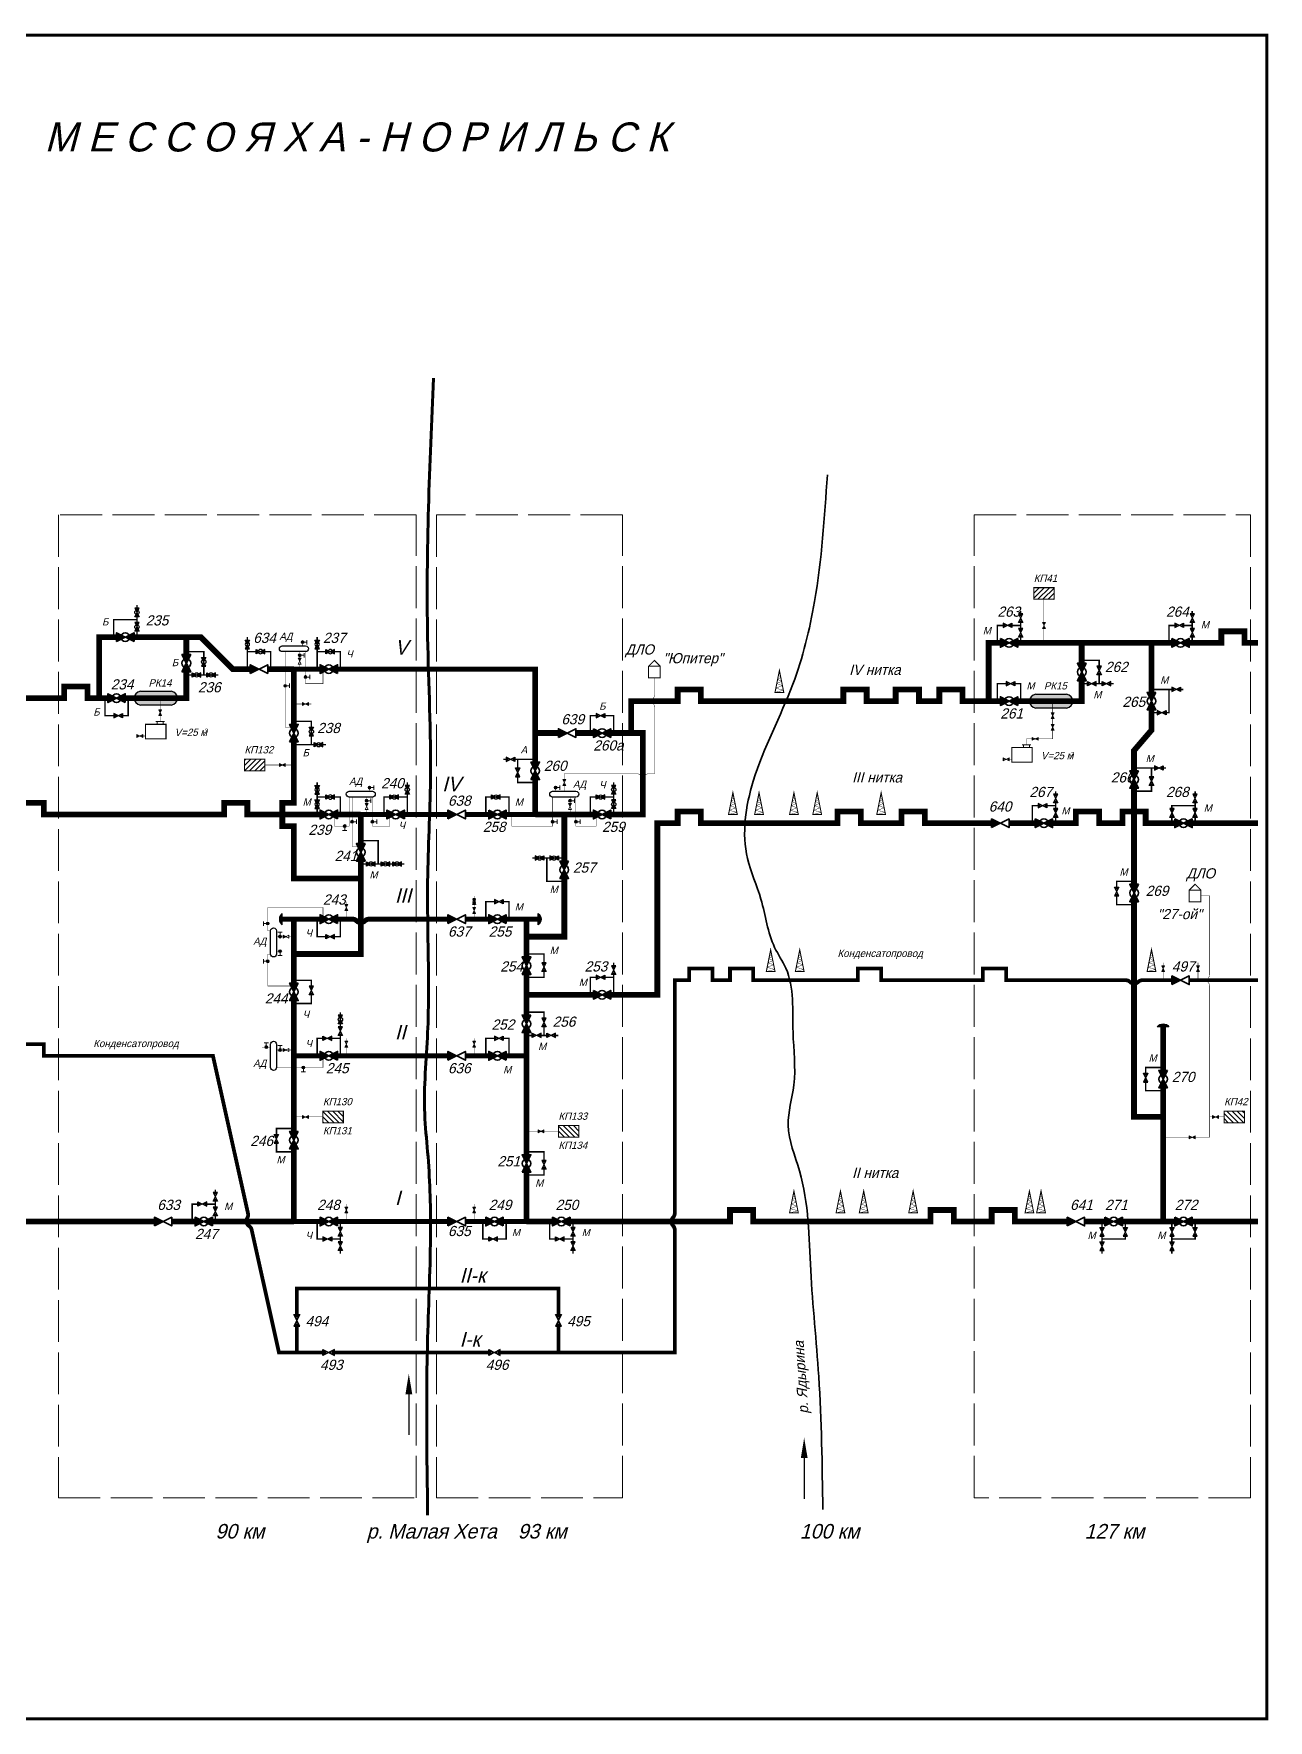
# Model space of a CAD drawing. Header units: millimetres. Extents: x 0 to 3108, y -1 to 580.
# Drawn here: x 1640 to 2065, y -1 to 580 of the extents above; entities that cross this region are included whole.
import ezdxf

# ---------------------------------------------------------------- set-up
doc = ezdxf.new("R2010")
doc.units = ezdxf.units.MM
doc.header["$MEASUREMENT"] = 0
doc.linetypes.add('ACAD_ISO02W100', pattern=[15, 12, -3])
for name, color, linetype in [('АД', 7, 'Continuous'), ('Арки', 7, 'Continuous'), ('Вентили', 7, 'Continuous'), ('ВТС', 7, 'Continuous'), ('ДЛО', 7, 'Continuous'), ('Емкости', 7, 'Continuous'), ('Заглушки сферич.', 7, 'Continuous'), ('Задвижки ручн.ВД', 7, 'Continuous'), ('Клапаны обр.', 7, 'Continuous'), ('КП', 7, 'Continuous'), ('Краны шар.ВД', 7, 'Continuous'), ('Площадки', 7, 'Continuous'), ('Рамка', 7, 'Continuous'), ('Трубы 0057', 7, 'Continuous'), ('Трубы 0114', 7, 'Continuous'), ('Трубы 0159', 7, 'Continuous'), ('Трубы 0325', 7, 'Continuous'), ('Трубы 0529', 7, 'Continuous'), ('Трубы 0720', 7, 'Continuous')]:
    doc.layers.add(name, color=color, linetype=linetype)
doc.layers.add('Штрих.', color=7, linetype='ACAD_ISO02W100', lineweight=15)
doc.styles.add('# елементов', font='ruslat.shx', dxfattribs={"oblique": 15, "height": 2.5})
doc.styles.add('# елементов 3.5', font='ruslat.shx', dxfattribs={"oblique": 15, "height": 3.5})
doc.styles.add('Наим. объектов', font='ruslat.shx', dxfattribs={"oblique": 15, "height": 3.5})
doc.styles.add('Рамка 10', font='ruslat.shx', dxfattribs={"oblique": 15, "height": 10})
doc.styles.add('Рамка 5', font='ruslat.shx', dxfattribs={"oblique": 15, "height": 5})

# ---------------------------------------------------------------- blocks, each defined once
blk = doc.blocks.new('Кран шар.ВД')
at = {"layer": 'Краны шар.ВД', "linetype": 'ByBlock', "lineweight": -2}
h = blk.add_hatch(color=0, dxfattribs=at)
edge = h.paths.add_edge_path()
edge.add_ellipse((0.5, 0), major_axis=(0.177, 0.177), ratio=1, start_angle=108.43495, end_angle=135, ccw=False)
edge.add_line((0.276, 0.112), (0, 0.25))
edge.add_line((0, 0.25), (0, -0.25))
edge.add_line((0, -0.25), (0.276, -0.112))
edge.add_ellipse((0.5, 0), major_axis=(-0.177, 0.177), ratio=1, start_angle=45, end_angle=71.56505, ccw=False)
edge = h.paths.add_edge_path()
edge.add_line((0.5, 0), (0.276, 0.112))
edge.add_ellipse((0.5, 0), major_axis=(0.177, 0.177), ratio=1, start_angle=108.43495, end_angle=135)
edge.add_ellipse((0.5, 0), major_axis=(-0.177, 0.177), ratio=1, start_angle=45, end_angle=71.56505)
edge.add_line((0.276, -0.112), (0.5, 0))
edge = h.paths.add_edge_path()
edge.add_line((0.5, 0), (0.724, -0.112))
edge.add_ellipse((0.5, 0), major_axis=(0.177, 0.177), ratio=1, start_angle=288.43495, end_angle=315)
edge.add_ellipse((0.5, 0), major_axis=(-0.177, 0.177), ratio=1, start_angle=225, end_angle=251.56505)
edge.add_line((0.724, 0.112), (0.5, 0))
edge = h.paths.add_edge_path()
edge.add_ellipse((0.5, 0), major_axis=(0.177, 0.177), ratio=1, start_angle=288.43495, end_angle=315, ccw=False)
edge.add_line((0.724, -0.112), (1, -0.25))
edge.add_line((1, -0.25), (1, 0.25))
edge.add_line((1, 0.25), (0.724, 0.112))
edge.add_ellipse((0.5, 0), major_axis=(-0.177, 0.177), ratio=1, start_angle=225, end_angle=251.56505, ccw=False)
at = {"layer": 'Краны шар.ВД', "color": 0, "linetype": 'ByBlock', "lineweight": -2}
blk.add_lwpolyline([(0, 0.25), (1, -0.25), (1, 0.25), (0, -0.25)], close=True, dxfattribs=at)
blk.add_lwpolyline([(0.25, 0, 1), (0.75, 0, 1), (0.25, 0)], format="xyb", close=True, dxfattribs=at)
blk = doc.blocks.new('Задвижка ручн.ВД')
at = {"layer": 'Задвижки ручн.ВД', "linetype": 'ByBlock', "lineweight": -2}
h = blk.add_hatch(color=0, dxfattribs=at)
edge = h.paths.add_edge_path()
edge.add_ellipse((0.5, 0), major_axis=(0.177, 0.177), ratio=1, start_angle=108.4349, end_angle=135, ccw=False)
edge.add_line((0.28, 0.11), (0, 0.25))
edge.add_line((0, 0.25), (0, -0.25))
edge.add_line((0, -0.25), (0.28, -0.11))
edge.add_ellipse((0.5, 0), major_axis=(-0.177, 0.177), ratio=1, start_angle=45, end_angle=71.5651, ccw=False)
edge = h.paths.add_edge_path()
edge.add_line((0.5, 0), (0.28, 0.11))
edge.add_ellipse((0.5, 0), major_axis=(0.177, 0.177), ratio=1, start_angle=108.4349, end_angle=135)
edge.add_ellipse((0.5, 0), major_axis=(-0.177, 0.177), ratio=1, start_angle=45, end_angle=71.5651)
edge.add_line((0.28, -0.11), (0.5, 0))
edge = h.paths.add_edge_path()
edge.add_line((0.5, 0), (0.72, -0.11))
edge.add_ellipse((0.5, 0), major_axis=(0.177, 0.177), ratio=1, start_angle=288.4349, end_angle=315)
edge.add_ellipse((0.5, 0), major_axis=(-0.177, 0.177), ratio=1, start_angle=225, end_angle=251.5651)
edge.add_line((0.72, 0.11), (0.5, 0))
edge = h.paths.add_edge_path()
edge.add_ellipse((0.5, 0), major_axis=(0.177, 0.177), ratio=1, start_angle=288.4349, end_angle=315, ccw=False)
edge.add_line((0.72, -0.11), (1, -0.25))
edge.add_line((1, -0.25), (1, 0.25))
edge.add_line((1, 0.25), (0.72, 0.11))
edge.add_ellipse((0.5, 0), major_axis=(-0.177, 0.177), ratio=1, start_angle=225, end_angle=251.5651, ccw=False)
at = {"layer": 'Задвижки ручн.ВД', "color": 0, "linetype": 'ByBlock', "lineweight": -2}
blk.add_lwpolyline([(1, 0.25), (0, -0.25), (0, 0.25), (1, -0.25)], close=True, dxfattribs=at)
blk = doc.blocks.new('ВТС')
at = {"layer": 'ВТС', "linetype": 'ByBlock', "lineweight": -2}
blk.add_hatch(color=0, dxfattribs=at).paths.add_polyline_path([(0.15, 0.2, 0.75), (0.15, -0.2), (0.85, -0.2, 0.75), (0.85, 0.2)])
at = {"layer": 'ВТС', "color": 0, "linetype": 'ByBlock', "lineweight": -2}
blk.add_lwpolyline([(0.15, -0.2, -0.75), (0.15, 0.2), (0.85, 0.2, -0.75), (0.85, -0.2)], format="xyb", close=True, dxfattribs=at)
blk = doc.blocks.new('Клапан обр.')
at = {"layer": 'Клапаны обр.', "linetype": 'ByBlock', "lineweight": -2}
blk.add_hatch(color=0, dxfattribs=at).paths.add_polyline_path([(0, 0.25), (0, -0.25), (0.5, 0)])
at = {"layer": 'Клапаны обр.', "color": 0, "linetype": 'ByBlock', "lineweight": -2}
blk.add_lwpolyline([(0, -0.25), (0, 0.25), (1, -0.25), (1, 0.25)], close=True, dxfattribs=at)
blk = doc.blocks.new('АД')
at = {"layer": 'АД', "color": 0, "linetype": 'ByBlock', "lineweight": -2}
blk.add_lwpolyline([(0.9, -0.1), (0.1, -0.1, -1), (0.1, 0.1), (0.9, 0.1, -1)], format="xyb", close=True, dxfattribs=at)
blk = doc.blocks.new('Вентиль')
at = {"layer": 'Вентили', "linetype": 'ByBlock', "lineweight": -2}
blk.add_hatch(color=0, dxfattribs=at).paths.add_polyline_path([(1, 0, 1), (0, 0, 1)])
at = {"layer": 'Вентили', "color": 0, "linetype": 'ByBlock', "lineweight": -2}
for points in [[(-0.25, 1.5), (1.25, 1.5)], [(0.5, 0.5), (0.5, 1.5)]]:
    blk.add_lwpolyline(points, dxfattribs=at)
blk.add_lwpolyline([(0, 0, 1), (1, 0, 1)], format="xyb", close=True, dxfattribs=at)
blk = doc.blocks.new('КП')
at = {"layer": 'Емкости', "linetype": 'ByBlock', "lineweight": -2}
h = blk.add_hatch(dxfattribs=at)
h.set_pattern_fill('ANSI31', color=0, scale=10, angle=180, style=0)
h.set_pattern_definition([(225, (927, 327), (0.8838835, -0.8838835), [])])
h.paths.add_polyline_path([(7, 2), (0, 2), (0, -2), (7, -2)])
at = {"layer": 'Емкости', "color": 0, "linetype": 'ByBlock', "lineweight": -2, "const_width": 0.35}
blk.add_lwpolyline([(7, -2), (0, -2), (0, 2), (7, 2)], close=True, dxfattribs=at)
blk = doc.blocks.new('Заглушка сфер.')
at = {"layer": 'Заглушки сферич.', "linetype": 'ByBlock', "lineweight": -2}
blk.add_hatch(color=0, dxfattribs=at).paths.add_polyline_path([(0, 0.5, 0.5), (0, -0.5)])
at = {"layer": 'Заглушки сферич.', "color": 0, "linetype": 'ByBlock', "lineweight": -2}
blk.add_line((0, -0.5), (0, 0.5), dxfattribs=at)
blk.add_arc((0.375, 0), 0.625, 126.8699, 233.1301, dxfattribs=at)
blk = doc.blocks.new('Пересеч. 325-720')
at = {"layer": 'Трубы 0325', "color": 0, "linetype": 'ByBlock', "lineweight": -2, "const_width": 1.3}
blk.add_lwpolyline([(-2.83, 0, -0.198912), (-1.41, -0.59), (-1.41, -0.59, 0.414214), (1.41, -0.59), (1.41, -0.59, -0.198912), (2.83, 0)], format="xyb", dxfattribs=at)
blk = doc.blocks.new('Арка')
at = {"layer": 'Площадки', "const_width": 0.35}
blk.add_lwpolyline([(1.5, 0), (0, 7.5), (-1.5, 0)], close=True, dxfattribs=at)
at = {"layer": 'Площадки', "const_width": 0.13}
blk.add_lwpolyline([(0.17, 6.63), (-0.32, 5.91), (0.46, 5.19), (-0.61, 4.47), (0.75, 3.75), (-0.89, 3.03), (1.04, 2.31), (-1.21, 1.44), (1.36, 0.72), (-1.5, 0)], dxfattribs=at)
blk = doc.blocks.new('ДЛО')
at = {"layer": 'ДЛО', "color": 0, "linetype": 'ByBlock', "lineweight": -2, "const_width": 0.35}
blk.add_lwpolyline([(2, 0), (-2, 0), (-2, 4), (0, 6), (2, 4)], close=True, dxfattribs=at)
blk.add_lwpolyline([(-2, 4), (2, 4)], dxfattribs=at)
blk = doc.blocks.new('Пересеч. 057-720')
at = {"layer": 'Трубы 0057', "const_width": 0.15}
blk.add_lwpolyline([(-1.95, 0, -0.148069), (-1.12, -0.25), (-0.83, -0.45, 0.302776), (0.83, -0.45), (1.12, -0.25, -0.148069), (1.95, 0)], format="xyb", dxfattribs=at)

msp = doc.modelspace()

# ---------------------------------------------------------------- linework, layer by layer
at = {"layer": 'Емкости', "const_width": 0.35}
for points in [[(1682.5, 343), (1685.5, 343)], [(1683, 342), (1683, 343)], [(1685, 342), (1685, 343)], [(1980.5, 335), (1983.5, 335)], [(1981, 334), (1981, 335)], [(1983, 334), (1983, 335)]]:
    msp.add_lwpolyline(points, dxfattribs=at)
for points in [[(1679, 342), (1686, 342), (1686, 337), (1679, 337)], [(1977, 334), (1984, 334), (1984, 329), (1977, 329)]]:
    msp.add_lwpolyline(points, close=True, dxfattribs=at)
at = {"layer": 'Площадки', "color": 5, "lineweight": 25}
for p, q in [((1769.54, 111.64), (1769.57, 97.64)), ((1905.54, 89.64), (1905.57, 75.64))]:
    msp.add_line(p, q, dxfattribs=at)
at = {"layer": 'Площадки', "color": 5, "lineweight": 100}
msp.add_spline([(1778, 461), (1776, 372), (1777, 323), (1776, 288), (1776, 236), (1775, 208), (1776, 195), (1777, 168), (1776, 131), (1776, 70)], degree=3, dxfattribs=at)
at = {"layer": 'Площадки', "color": 5, "lineweight": 35}
msp.add_spline([(1913.5, 427.82), (1909.09, 384.25), (1901.64, 355.84), (1888, 322.47), (1886, 295.9), (1890.67, 281.84), (1895.36, 265.29), (1899.22, 258.12), (1901.69, 236.13), (1901.97, 217.93), (1900.04, 204.14), (1903.9, 188.42), (1907.77, 154.23), (1910.54, 117.72), (1911.92, 72)], degree=3, dxfattribs=at)
at = {"layer": 'Площадки', "color": 5, "lineweight": 25}
for points in [[(1770.71, 111.64), (1768.37, 111.64), (1769.52, 118.64)], [(1906.71, 89.64), (1904.37, 89.64), (1905.52, 96.64)]]:
    msp.add_solid(points, dxfattribs=at)
at = {"layer": 'Рамка', "const_width": 1}
msp.add_lwpolyline([(1069.33, 0), (1069.33, 579), (2064.67, 579), (2064.67, 0)], close=True, dxfattribs=at)
at = {"layer": 'Трубы 0057', "const_width": 0.15}
for points in [[(1988, 385), (1988, 377)], [(1988, 375), (1988, 370)], [(1727, 367), (1727, 341), (1730, 341)], [(1732, 367), (1732, 364.75)], [(1733, 371), (1733, 369)], [(1734, 367), (1734, 356), (1740, 356), (1740, 361)], [(1732, 362.75), (1732, 361)], [(1854, 351.95), (1854, 358)], [(1684, 351), (1684, 347)], [(1730, 349), (1733, 349)], [(1735, 349), (1736, 349)], [(1851.95, 325), (1854, 325), (1854, 348.05)], [(1991, 350), (1991, 346)], [(1684, 345), (1684, 343)], [(1991, 344), (1991, 342)], [(1679, 338), (1678, 338)], [(1991, 340), (1991, 337), (1986, 337)], [(1720, 328), (1725, 328)], [(1727, 328), (1730, 328)], [(1823, 323), (1823, 325), (1848.05, 325)], [(1977, 330), (1976, 330)], [(1756, 321), (1756, 319)], [(1820, 321), (1820, 319)], [(1823, 319), (1823, 321)], [(1749, 317), (1749, 307), (1744, 307), (1744, 311)], [(1750, 317), (1750, 300), (1753, 300)], [(1755, 317), (1755, 314.75)], [(1757, 317), (1757, 307), (1763, 307), (1763, 311)], [(1819, 317), (1819, 307), (1805, 307), (1805, 311)], [(1825, 317), (1825, 314.75)], [(1827, 317), (1827, 307), (1834, 307), (1834, 311)], [(1755, 312.75), (1755, 311)], [(1825, 312.75), (1825, 311)], [(1748, 280), (1748, 281)], [(1792, 282), (1792, 283)], [(1792, 279), (1792, 280)], [(1748, 275), (1748, 278)], [(1792, 275), (1792, 277)], [(1724, 269), (1726.25, 269)], [(1728.25, 269), (1730, 269)], [(1722, 263), (1721, 263), (1721, 252), (1730, 252)], [(1726, 264), (1724, 264)], [(2029, 259), (2029, 260)], [(2029, 254), (2029, 257)], [(2041, 259), (2041, 260)], [(2041, 254), (2041, 257)], [(2040, 200), (2045, 200), (2045, 252.05)], [(1748, 233), (1748, 234)], [(1792, 233), (1792, 234)], [(1719, 231), (1722, 231)], [(1724, 230), (1726.25, 230)], [(1740, 228), (1740, 224), (1724, 224)], [(1728.25, 230), (1730, 230)], [(1748, 228), (1748, 231)], [(1792, 228), (1792, 231)], [(1733, 207), (1730, 207)], [(1740, 207), (1735, 207)], [(2046, 207), (2045, 207)], [(2050, 207), (2048, 207)], [(1814, 202), (1811, 202)], [(1821, 202), (1816, 202)], [(2029, 200), (2045, 200)], [(1748, 176), (1748, 177)], [(1748, 171), (1748, 174)], [(1792, 176), (1792, 177)], [(1792, 171), (1792, 174)]]:
    msp.add_lwpolyline(points, dxfattribs=at)
at = {"layer": 'Трубы 0057'}
for points in [[(1984, 337, 0.15, 0.15, 0), (1982, 337, 0.15, 0.15, 0), (1982, 335, 0, 0, 0)], [(1722, 271, 0.15, 0.15, 0), (1721, 271, 0.15, 0.15, 0), (1721, 279, 0.15, 0.15, 0), (1740, 279, 0.15, 0.15, 0), (1740, 275, 0, 0, 0)], [(2045, 255.95, 0.15, 0.15, 0), (2045, 283, 0.15, 0.15, 0), (2042, 283, 0, 0, 0)]]:
    msp.add_lwpolyline(points, format="xyseb", dxfattribs=at)
at = {"layer": 'Трубы 0159', "const_width": 0.5}
for points in [[(1676, 382), (1676, 383)], [(1668, 372), (1668, 378), (1676, 378)], [(1676, 377), (1676, 379)], [(1980, 380), (1980, 381)], [(1980, 375), (1980, 377)], [(2039, 380), (2039, 381)], [(2039, 375), (2039, 377)], [(1676, 372), (1676, 374)], [(1714, 371), (1714, 372)], [(1738, 371), (1738, 372)], [(1972, 370), (1972, 376), (1974, 376)], [(1977, 376), (1980, 376)], [(1980, 370), (1980, 372)], [(2031, 370), (2031, 376), (2033, 376)], [(2036, 376), (2039, 376)], [(2039, 370), (2039, 372)], [(1693, 367), (1699, 367), (1699, 365)], [(1714, 361), (1714, 368)], [(1717, 367), (1714, 367)], [(1722, 361), (1722, 367), (1720, 367)], [(1738, 361), (1738, 368)], [(1741, 367), (1738, 367)], [(1746, 361), (1746, 367), (1744, 367)], [(1699, 362), (1699, 359)], [(2001, 364), (2007, 364), (2007, 362)], [(1693, 359), (1695, 359)], [(1698, 359), (1700, 359)], [(1703, 359), (1704, 359)], [(1972, 350), (1972, 356), (1975, 356)], [(2001, 356), (2003, 356)], [(2006, 356), (2008, 356)], [(2007, 359), (2007, 356)], [(2011, 356), (2012, 356)], [(2025, 354), (2032, 354)], [(2030, 346), (2031, 346), (2031, 354)], [(2035, 354), (2036, 354)], [(1665, 351), (1665, 345), (1668, 345)], [(1730, 343), (1736, 343), (1736, 341)], [(1840, 339), (1840, 345), (1837, 345)], [(2025, 346), (2027, 346)], [(1736, 338), (1736, 335)], [(1730, 335), (1737, 335)], [(1740, 335), (1741, 335)], [(1803, 330), (1802, 330)], [(1813, 330), (1806, 330)], [(1807, 327), (1807, 330)], [(2019, 327), (2026, 327)], [(2025, 324), (2025, 327)], [(2029, 327), (2030, 327)], [(1738, 321), (1738, 322)], [(1769, 321), (1769, 322)], [(1813, 322), (1807, 322), (1807, 324)], [(1840, 321), (1840, 322)], [(1992, 318), (1992, 319)], [(2019, 319), (2025, 319), (2025, 321)], [(2040, 318), (2040, 319)], [(1738, 316), (1738, 318)], [(1741, 317), (1738, 317)], [(1738, 311), (1738, 313)], [(1746, 311), (1746, 317), (1744, 317)], [(1761, 311), (1761, 317), (1763, 317)], [(1766, 317), (1769, 317)], [(1769, 311), (1769, 318)], [(1804, 311), (1804, 317), (1801, 317)], [(1832, 311), (1832, 317), (1834, 317)], [(1837, 317), (1840, 317)], [(1840, 316), (1840, 318)], [(1840, 311), (1840, 313)], [(1984, 308), (1984, 314), (1986, 314)], [(1989, 314), (1992, 314)], [(1992, 313), (1992, 315)], [(2032, 313), (2032, 314), (2040, 314)], [(2040, 313), (2040, 315)], [(1992, 308), (1992, 310)], [(2032, 308), (2032, 310)], [(2040, 308), (2040, 310)], [(1753, 302), (1759, 302), (1759, 294)], [(1813, 296), (1812, 296)], [(1818, 296), (1816, 296)], [(1823, 288), (1817, 288), (1817, 296)], [(1823, 296), (1821, 296)], [(1753, 294), (1755, 294)], [(1758, 294), (1760, 294)], [(1763, 294), (1764, 294)], [(1767, 294), (1768, 294)], [(1796, 275), (1796, 281), (1799, 281)], [(2019, 280), (2013, 280), (2013, 283)], [(1738, 275), (1738, 269), (1741, 269)], [(1810, 263), (1816, 263), (1816, 260)], [(1832, 249), (1832, 255), (1834, 255)], [(1837, 255), (1840, 255)], [(1840, 259), (1840, 260)], [(1840, 249), (1840, 256)], [(1730, 246), (1736, 246), (1736, 249)], [(1746, 242), (1746, 243)], [(1746, 238), (1746, 239)], [(1810, 243), (1816, 243), (1816, 241)], [(1816, 238), (1816, 235)], [(1738, 228), (1738, 234), (1740, 234)], [(1743, 234), (1746, 234)], [(1746, 228), (1746, 235)], [(1796, 228), (1796, 234), (1799, 234)], [(1810, 235), (1812, 235)], [(1815, 235), (1817, 235)], [(1820, 235), (1821, 235)], [(2029, 216), (2023, 216), (2023, 219)], [(1730, 195), (1724, 195), (1724, 198)], [(1810, 195), (1816, 195), (1816, 192)], [(1703, 181), (1703, 182)], [(1695, 171), (1695, 177), (1697, 177)], [(1700, 177), (1703, 177)], [(1703, 176), (1703, 178)], [(1703, 171), (1703, 173)], [(1738, 171), (1738, 165), (1740, 165)], [(1746, 171), (1746, 169)], [(1803, 171), (1803, 165), (1800, 165)], [(1818, 171), (1818, 165), (1820, 165)], [(1826, 171), (1826, 169)], [(2008, 171), (2008, 169)], [(2016, 171), (2016, 169)], [(2032, 171), (2032, 169)], [(2040, 171), (2040, 169)], [(1743, 165), (1746, 165)], [(1746, 166), (1746, 164)], [(1823, 165), (1826, 165)], [(1826, 166), (1826, 164)], [(2008, 166), (2008, 164)], [(2016, 166), (2016, 165), (2008, 165)], [(2032, 166), (2032, 164)], [(2040, 166), (2040, 165), (2032, 165)], [(1746, 161), (1746, 160)], [(1826, 161), (1826, 160)], [(2008, 161), (2008, 160)], [(2032, 161), (2032, 160)]]:
    msp.add_lwpolyline(points, dxfattribs=at)
at = {"layer": 'Трубы 0159'}
for points in [[(1978, 356, 0.5, 0.5, 0), (1980, 356, 0.5, 0.5, 0), (1980, 350, 0, 0, 0)], [(1671, 345, 0.5, 0.5, 0), (1673, 345, 0.5, 0.5, 0), (1673, 351, 0, 0, 0)], [(1834, 345, 0.5, 0.5, 0), (1832, 345, 0.5, 0.5, 0), (1832, 339, 0, 0, 0)], [(1798, 317, 0.5, 0.5, 0), (1796, 317, 0.5, 0.5, 0), (1796, 311, 0, 0, 0)], [(2013, 286, 0.5, 0.5, 0), (2013, 288, 0.5, 0.5, 0), (2019, 288, 0, 0, 0)], [(1802, 281, 0.5, 0.5, 0), (1804, 281, 0.5, 0.5, 0), (1804, 275, 0, 0, 0)], [(1744, 269, 0.5, 0.5, 0), (1746, 269, 0.5, 0.5, 0), (1746, 275, 0, 0, 0)], [(1816, 257, 0.5, 0.5, 0), (1816, 255, 0.5, 0.5, 0), (1810, 255, 0, 0, 0)], [(1736, 252, 0.5, 0.5, 0), (1736, 254, 0.5, 0.5, 0), (1730, 254, 0, 0, 0)], [(1802, 234, 0.5, 0.5, 0), (1804, 234, 0.5, 0.5, 0), (1804, 228, 0, 0, 0)], [(2023, 222, 0.5, 0.5, 0), (2023, 224, 0.5, 0.5, 0), (2029, 224, 0, 0, 0)], [(1724, 201, 0.5, 0.5, 0), (1724, 203, 0.5, 0.5, 0), (1730, 203, 0, 0, 0)], [(1816, 189, 0.5, 0.5, 0), (1816, 187, 0.5, 0.5, 0), (1810, 187, 0, 0, 0)], [(1797, 165, 0.5, 0.5, 0), (1795, 165, 0.5, 0.5, 0), (1795, 171, 0, 0, 0)]]:
    msp.add_lwpolyline(points, format="xyseb", dxfattribs=at)
at = {"layer": 'Трубы 0325', "color": 1}
for points in [[(2016.17, 254, 1.3, 1.3, 0), (1975, 254, 1.3, 1.3, 0), (1975, 258, 1.3, 1.3, 0), (1967, 258, 1.3, 1.3, 0), (1967, 254, 1.3, 1.3, 0), (1932, 254, 1.3, 1.3, 0), (1932, 258, 1.3, 1.3, 0), (1924, 258, 1.3, 1.3, 0), (1924, 254, 1.3, 1.3, 0), (1888, 254, 1.3, 1.3, 0), (1888, 258, 1.3, 1.3, 0), (1880, 258, 1.3, 1.3, 0), (1880, 254, 1.3, 1.3, 0), (1874, 254, 1.3, 1.3, 0), (1874, 258, 1.3, 1.3, 0), (1866, 258, 1.3, 1.3, 0), (1866, 254, 1.3, 1.3, 0), (1861, 254, 1.3, 1.3, 0), (1861, 173.83, 0, 0, 0)], [(2061.67, 254, 1.3, 1.3, 0), (2038, 254, 0, 0, 0)], [(1714.22, 173.76, 1.3, 1.3, 0), (1702.15, 228, 1.3, 1.3, 0), (1644, 228, 1.3, 1.3, 0), (1644, 232, 1.3, 1.3, 0), (1636, 232, 1.3, 1.3, 0), (1636, 228, 1.3, 1.3, 0), (1614, 228, 1.3, 1.3, 0), (1614, 173.83, 0, 0, 0)], [(1740, 126, 1.3, 1.3, 0), (1724.85, 126, 1.3, 1.3, 0), (1715.45, 168.24, 1.3, 1.3, 0)], [(1861, 168.17, 1.3, 1.3, 0), (1861, 126, 1.3, 1.3, 0), (1801, 126, 0, 0, 0)], [(1731, 139, 1.3, 1.3, 0), (1731, 148, 1.3, 1.3, 0), (1821, 148, 1.3, 1.3, 0), (1821, 139, 0, 0, 0)]]:
    msp.add_lwpolyline(points, format="xyseb", dxfattribs=at)
at = {"layer": 'Трубы 0325', "color": 1, "const_width": 1.3}
for points in [[(2032, 254), (2021.83, 254)], [(1731, 126), (1731, 135)], [(1821, 135), (1821, 126)], [(1797, 126), (1744, 126)]]:
    msp.add_lwpolyline(points, dxfattribs=at)
at = {"layer": 'Трубы 0529'}
msp.add_lwpolyline([(1745, 361, 1.7, 1.7, 0), (1813, 361, 2, 2, 0), (1813, 329, 0, 0, 0)], format="xyseb", dxfattribs=at)
at = {"layer": 'Трубы 0529', "const_width": 1.7}
for points in [[(1753, 311), (1762, 311)], [(1768, 311), (1783, 311)], [(1789, 311), (1797, 311)], [(1803, 311), (1813, 311)], [(1726, 275), (1739, 275)], [(1745, 275), (1750.17, 275)], [(1755.83, 275), (1783, 275)], [(1789, 275), (1797, 275)], [(1803, 275), (1814, 275)], [(1730, 228), (1739, 228)], [(1745, 228), (1783, 228)], [(1789, 228), (1797, 228)], [(1803, 228), (1810, 228)], [(1739, 171), (1730, 171)], [(1783, 171), (1745, 171)], [(1796, 171), (1789, 171)], [(1810, 171), (1802, 171)]]:
    msp.add_lwpolyline(points, dxfattribs=at)
msp.add_lwpolyline([(1750.17, 275, -0.198912), (1751.59, 274.41), (1751.59, 274.41, 0.414214), (1754.41, 274.41), (1754.41, 274.41, -0.198912), (1755.83, 275)], format="xyb", dxfattribs=at)
at = {"layer": 'Трубы 0720'}
for points, const_width in [([(1663, 352), (1663, 372), (1669, 372)], 2), ([(1969, 350), (1969, 370), (1974, 370)], 2), ([(1979, 370), (2032, 370)], 2), ([(2001, 363), (2001, 370)], 2), ([(2025, 370), (2025, 353)], 2), ([(1672, 351), (1693, 351), (1693, 360)], 2), ([(1721, 361), (1730, 361)], 2), ([(1730, 361), (1730, 342)], 2), ([(1730, 361), (1739, 361)], 1.7), ([(2025, 347), (2025, 340), (2019, 333), (2019, 326)], 2), ([(1833, 339), (1827, 339)], 2), ([(1839, 311), (1850, 311), (1850, 339), (1839, 339)], 2), ([(2019, 320), (2019, 287)], 2), ([(1745, 311), (1753, 311)], 2), ([(1753, 311), (1753, 301)], 2), ([(1813, 311), (1833, 311)], 2), ([(1823, 311), (1823, 295)], 2), ([(1753, 295), (1753, 263), (1730, 263)], 2), ([(1823, 289), (1823, 269), (1810, 269)], 2), ([(1730, 275), (1730, 253)], 2), ([(1810, 275), (1810, 262)], 2), ([(1810, 256), (1810, 242)], 2), ([(1810, 249), (1833, 249)], 2), ([(1730, 247), (1730, 202)], 2), ([(2029, 238), (2029, 223)], 2), ([(1810, 236), (1810, 194)], 2), ([(2029, 217), (2029, 171)], 2), ([(1730, 196), (1730, 171)], 2), ([(1810, 188), (1810, 171)], 2), ([(1682, 171), (1625, 171)], 2), ([(1696, 171), (1688, 171)], 2), ([(1730, 171), (1702, 171)], 2), ([(1819, 171), (1810, 171)], 2), ([(2009, 171), (2002, 171)], 2), ([(2061.67, 171), (2039, 171)], 2)]:
    msp.add_lwpolyline(points, dxfattribs=dict(at, const_width=const_width))
for points in [[(1675, 372, 2, 2, 0), (1698, 372, 2, 2, 0), (1709, 361, 2, 2, 0), (1715, 361, 0, 0, 0)], [(1693, 366, 2, 2, 0), (1693, 372, 0, 0, 0)], [(2038, 370, 2, 2, 0), (2049, 370, 2, 2, 0), (2049, 374, 2, 2, 0), (2057, 374, 2, 2, 0), (2057, 370, 2, 2, 0), (2061.67, 370, 2, 2, 0)], [(1616, 351, 2, 2, 0), (1651, 351, 2, 2, 0), (1651, 355, 2, 2, 0), (1659, 355, 2, 2, 0), (1659, 351, 2, 2, 0), (1666, 351, 0, 0, 0)], [(1846, 339, 2, 2, 0), (1846, 350, 2, 2, 0), (1862, 350, 2, 2, 0), (1862, 354, 2, 2, 0), (1870, 354, 2, 2, 0), (1870, 350, 2, 2, 0), (1919, 350, 2, 2, 0), (1919, 354, 2, 2, 0), (1927, 354, 2, 2, 0), (1927, 350, 2, 2, 0), (1937, 350, 2, 2, 0), (1937, 354, 2, 2, 0), (1945, 354, 2, 2, 0), (1945, 350, 2, 2, 0), (1952, 350, 2, 2, 0), (1952, 354, 2, 2, 0), (1960, 354, 2, 2, 0), (1960, 350, 2, 2, 0), (1974, 350, 0, 0, 0)], [(1979, 350, 2, 2, 0), (2001, 350, 2, 2, 0), (2001, 357, 0, 0, 0)], [(1730, 336, 2, 2, 0), (1730, 315, 2, 2, 0), (1726, 315, 2, 2, 0), (1726, 307, 2, 2, 0), (1730, 307, 2, 2, 0), (1730, 289, 2, 2, 0), (1753, 289, 0, 0, 0)], [(1821, 339, 2, 2, 0), (1813, 339, 0, 0, 0)], [(1813, 323, 2, 2, 0), (1813, 311, 0, 0, 0)], [(1616, 311, 2, 2, 0), (1636, 311, 2, 2, 0), (1636, 315, 2, 2, 0), (1644, 315, 2, 2, 0), (1644, 311, 2, 2, 0), (1706, 311, 2, 2, 0), (1706, 315, 2, 2, 0), (1714, 315, 2, 2, 0), (1714, 311, 2, 2, 0), (1739, 311, 0, 0, 0)], [(1839, 249, 2, 2, 0), (1855, 249, 2, 2, 0), (1855, 308, 2, 2, 0), (1862, 308, 2, 2, 0), (1862, 312, 2, 2, 0), (1870, 312, 2, 2, 0), (1870, 308, 2, 2, 0), (1917, 308, 2, 2, 0), (1917, 312, 2, 2, 0), (1925, 312, 2, 2, 0), (1925, 308, 2, 2, 0), (1939, 308, 2, 2, 0), (1939, 312, 2, 2, 0), (1947, 312, 2, 2, 0), (1947, 308, 2, 2, 0), (1970, 308, 0, 0, 0)], [(1976, 308, 2, 2, 0), (1985, 308, 2, 2, 0)], [(1991, 308, 2, 2, 0), (1999, 308, 2, 2, 0), (1999, 312, 2, 2, 0), (2007, 312, 2, 2, 0), (2007, 308, 2, 2, 0), (2015, 308, 2, 2, 0), (2015, 312, 2, 2, 0), (2023, 312, 2, 2, 0), (2023, 308, 2, 2, 0), (2033, 308, 2, 2, 0)], [(2039, 308, 2, 2, 0), (2061.67, 308, 2, 2, 0)], [(2019, 281, 2, 2, 0), (2019, 207, 2, 2, 0), (2029, 207, 0, 0, 0)], [(1996, 171, 2, 2, 0), (1978, 171, 2, 2, 0), (1978, 175, 2, 2, 0), (1970, 175, 2, 2, 0), (1970, 171, 2, 2, 0), (1957, 171, 2, 2, 0), (1957, 175, 2, 2, 0), (1949, 175, 2, 2, 0), (1949, 171, 2, 2, 0), (1888, 171, 2, 2, 0), (1888, 175, 2, 2, 0), (1880, 175, 2, 2, 0), (1880, 171, 2, 2, 0), (1825, 171, 0, 0, 0)], [(2033, 171, 2, 2, 0), (2015, 171, 2, 2, 0)]]:
    msp.add_lwpolyline(points, format="xyseb", dxfattribs=at)
at = {"layer": 'Штрих.', "ltscale": 1.2}
for points in [[(1649, 76), (1772, 76), (1772, 414), (1649, 414), (1649, 76)], [(1843, 414), (1779, 414), (1779, 76), (1843, 76)], [(2059, 76), (1964, 76), (1964, 414), (2059, 414), (2059, 76)]]:
    msp.add_lwpolyline(points, close=True, dxfattribs=at)

# ---------------------------------------------------------------- block references
at = {"layer": 'АД', "lineweight": 25, "xscale": 10, "yscale": 10}
for p in [(1725, 368), (1748, 318), (1818, 318)]:
    msp.add_blockref('АД', p, dxfattribs=at)
at = {"layer": 'АД', "lineweight": 25, "xscale": 10, "yscale": 10, "rotation": 270}
for p in [(1723, 272), (1723, 233)]:
    msp.add_blockref('АД', p, dxfattribs=at)
at = {"layer": 'Арки'}
for p in [(1897, 353), (1881, 311), (1890, 311), (1902, 311), (1910, 311), (1932, 311), (1894, 257), (1904, 257), (2025, 257), (1902, 174), (1918, 174), (1926, 174), (1943, 174), (1983, 174), (1987, 174)]:
    msp.add_blockref('Арка', p, dxfattribs=at)
at = {"layer": 'Арки', "color": 1, "rotation": 270}
msp.add_blockref('Пересеч. 325-720', (1861, 171), dxfattribs=at)
at = {"layer": 'Вентили', "lineweight": 15}
for p, rotation in [((1732, 366.25), 270), ((1733, 370.75), 270), ((1727, 355.75), 270), ((1734, 358.75), 270), ((1756, 320.75), 270), ((1820, 320.75), 270), ((1755, 316.25), 270), ((1825, 316.25), 270), ((1748, 307), 180), ((1750, 309), 270), ((1757, 309), 270), ((1819, 309), 270), ((1827, 309), 270), ((1721, 273), 90), ((1721, 260), 90), ((1725.75, 264), 180), ((1733.75, 224), 180.0000000000002)]:
    msp.add_blockref('Вентиль', p, dxfattribs=dict(at, rotation=rotation))
for p in [(1724.75, 269), (1724.75, 230)]:
    msp.add_blockref('Вентиль', p, dxfattribs=at)
at = {"layer": 'Вентили', "lineweight": 15, "xscale": -1}
msp.add_blockref('Вентиль', (1721, 231), dxfattribs=at)
at = {"layer": 'ВТС', "xscale": 15, "yscale": 12, "rotation": 180}
for p in [(1690, 351), (1998, 350)]:
    msp.add_blockref('ВТС', p, dxfattribs=at)
at = {"layer": 'ВТС'}
msp.add_blockref('ДЛО', (2040, 281), dxfattribs=at)
at = {"layer": 'ДЛО'}
msp.add_blockref('ДЛО', (1854, 358), dxfattribs=at)
at = {"layer": 'Заглушки сферич.', "yscale": 4}
for p, xscale in [((1726, 275), 4), ((1814, 275), -4)]:
    msp.add_blockref('Заглушка сфер.', p, dxfattribs=dict(at, xscale=xscale))
at = {"layer": 'Заглушки сферич.', "xscale": -4, "yscale": 4, "rotation": 90}
msp.add_blockref('Заглушка сфер.', (2029, 238), dxfattribs=at)
at = {"layer": 'Задвижки ручн.ВД', "lineweight": 25}
for p, xscale, yscale, rotation in [((1980, 377), 3, 3, 90.00000000000263), ((2039, 377), 3, 3, 90.00000000000263), ((1977, 376), 3, 3, 180.0000000000026), ((1980, 372), 3, 3, 90.00000000000263), ((2036, 376), 3, 3, 180.0000000000026), ((2039, 372), 3, 3, 90.00000000000263), ((2007, 359), 3, 3, 90.00000000000263), ((1975, 356), -3, 3, 179.9999999999974), ((2003, 356), 3, 3, 2.620777057525938e-12), ((2008, 356), 3, 3, 2.620777057525938e-12), ((2032, 354), -3, 3, 179.9999999999974), ((1668, 345), -3, 3, 179.9999999999974), ((1837, 345), 3, 3, 180.0000000000026), ((2027, 346), -3, 3, 179.9999999999974), ((1806, 330), 3, 3, 180.0000000000026), ((1807, 327), 3, 3, 270.0000000000026), ((2026, 327), -3, 3, 179.9999999999974), ((2025, 324), -3, 3, 89.99999999999736), ((1989, 314), 3, 3, 180.0000000000026), ((1992, 315), 3, 3, 90.00000000000263), ((2040, 315), 3, 3, 90.00000000000263), ((1992, 310), 3, 3, 90.00000000000263), ((2032, 310), 3, 3, 90.00000000000263), ((2040, 310), 3, 3, 90.00000000000263), ((2013, 283), -3, 3, 269.9999999999973), ((1799, 281), -3, 3, 179.9999999999974), ((1741, 269), 3, 3, 2.637889906509372e-12), ((1816, 260), -3, 3, 89.99999999999734), ((1837, 255), 3, 3, 180.0000000000026), ((1840, 256), 3, 3, 90.00000000000263), ((1736, 249), 3, 3, 90.00000000000263), ((1746, 235), 3, 3, 90.00000000000263), ((1816, 238), 3, 3, 90.00000000000263), ((1740, 234), 3, 3, 2.620777057525938e-12), ((1799, 234), -3, 3, 179.9999999999974), ((1812, 235), 3, 3, 2.637889906509372e-12), ((1817, 235), 3, 3, 2.637889906509372e-12), ((2023, 219), -3, 3, 269.9999999999973), ((1724, 198), -3, 3, 269.9999999999973), ((1816, 192), -3, 3, 89.99999999999734), ((1703, 178), 3, 3, 90.00000000000263), ((1697, 177), 3, 3, 2.637889906509372e-12), ((1703, 173), 3, 3, 90.00000000000263), ((1746, 169), -3, 3, 89.99999999999736), ((1826, 169), -3, 3, 89.99999999999736), ((2008, 169), 3, 3, 270.0000000000026), ((2016, 169), 3, 3, 270.0000000000026), ((2032, 169), 3, 3, 270.0000000000026), ((2040, 169), 3, 3, 270.0000000000026), ((1740, 165), -3, 3, 179.9999999999974), ((1746, 164), -3, 3, 89.99999999999736), ((1800, 165), -3, 3, 359.9999999999973), ((1823, 165), -3, 3, 359.9999999999973), ((1826, 164), -3, 3, 89.99999999999736), ((2008, 164), 3, 3, 270.0000000000026), ((2032, 164), 3, 3, 270.0000000000026), ((1731, 139), 4, 4, 270.0000000000026), ((1821, 139), 4, 4, 270.0000000000026), ((1740, 126), 4, 4, 2.637889906509372e-12), ((1797, 126), 4, 4, 2.637889906509372e-12)]:
    msp.add_blockref('Задвижка ручн.ВД', p, dxfattribs=dict(at, xscale=xscale, yscale=yscale, rotation=rotation))
at = {"layer": 'Задвижки ручн.ВД', "lineweight": 15, "yscale": 2}
for p, xscale, rotation in [((1988, 375), -2, 270), ((1735, 349), 2, 180), ((1684, 347), 2, 270), ((1991, 346), 2, 270), ((1991, 342), 2, 270), ((1727, 328), 2, 180), ((1823, 323), 2, 270), ((1748, 280), 2, 270), ((1792, 279), 2, 270), ((2029, 259), 2, 270), ((2041, 259), 2, 270), ((1748, 233), 2, 270), ((1792, 233), 2, 270), ((1733, 207), -2, 180), ((2046, 207), -2, 180), ((1814, 202), -2, 180), ((2040, 200), 2, 180), ((1748, 176), 2, 270), ((1792, 176), 2, 270)]:
    msp.add_blockref('Задвижка ручн.ВД', p, dxfattribs=dict(at, xscale=xscale, rotation=rotation))
at = {"layer": 'Задвижки ручн.ВД', "lineweight": 15, "xscale": 2, "yscale": 2}
for p in [(1676, 338), (1984, 337), (1974, 330)]:
    msp.add_blockref('Задвижка ручн.ВД', p, dxfattribs=at)
at = {"layer": 'Клапаны обр.', "lineweight": 35, "xscale": 6, "yscale": 6}
for p in [(1715, 361), (1821, 339), (1783, 311), (1970, 308), (1783, 275), (2032, 254), (1783, 228), (1682, 171), (1783, 171), (1996, 171)]:
    msp.add_blockref('Клапан обр.', p, dxfattribs=at)
at = {"layer": 'Клапаны обр.', "lineweight": 15, "xscale": 2, "yscale": 2, "rotation": 270}
for p in [(1732, 364.75), (1755, 314.75), (1825, 314.75)]:
    msp.add_blockref('Клапан обр.', p, dxfattribs=at)
at = {"layer": 'Клапаны обр.', "lineweight": 15, "xscale": 2, "yscale": 2}
for p in [(1726.25, 269), (1726.25, 230)]:
    msp.add_blockref('Клапан обр.', p, dxfattribs=at)
at = {"layer": 'КП', "rotation": 180}
for p in [(1991.5, 387), (1720, 328)]:
    msp.add_blockref('КП', p, dxfattribs=at)
at = {"layer": 'КП', "xscale": -1, "rotation": 180}
for p in [(1740, 207), (2050, 207), (1821, 202)]:
    msp.add_blockref('КП', p, dxfattribs=at)
at = {"layer": 'Краны шар.ВД', "lineweight": 25}
for p, xscale, yscale, rotation in [((1676, 382), -3, 3, 90), ((1676, 377), -3, 3, 90), ((1714, 371), 3, 3, 270), ((1738, 371), 3, 3, 270), ((1699, 362), -3, 3, 270), ((1736, 338), -3, 3, 270), ((1738, 321), 3, 3, 270), ((1769, 321), -3, 3, 90), ((1840, 321), -3, 3, 90), ((1738, 316), 3, 3, 270), ((1840, 316), -3, 3, 90), ((1813, 296), -3, 3, 180), ((1818, 296), -3, 3, 180), ((1792, 280), 2, 2, 90), ((1746, 242), -3, 3, 90)]:
    msp.add_blockref('Кран шар.ВД', p, dxfattribs=dict(at, xscale=xscale, yscale=yscale, rotation=rotation))
at = {"layer": 'Краны шар.ВД', "lineweight": 35, "xscale": 6, "yscale": 6}
for p, rotation in [((1675, 372), 180), ((1693, 360), 89.99999999999999), ((1745, 361), 180), ((2001, 363), 270), ((1672, 351), 180), ((1979, 350), 180), ((2025, 353), 270), ((1730, 336), 89.99999999999999), ((1813, 323), 89.99999999999999), ((2019, 326), 270), ((1745, 311), 180), ((1768, 311), 180), ((1839, 311), 180), ((1753, 301), 270), ((1823, 295), 270), ((2019, 287), 270), ((1745, 275), 180), ((1803, 275), 180), ((1810, 256), 89.99999999999999), ((1730, 253), 270), ((1810, 242), 270), ((1745, 228), 180), ((1803, 228), 180), ((2029, 223), 270), ((1730, 202), 270), ((1810, 188), 89.99999999999999), ((1702, 171), 180), ((1745, 171), 180), ((1802, 171), 180), ((1825, 171), 180)]:
    msp.add_blockref('Кран шар.ВД', p, dxfattribs=dict(at, rotation=rotation))
for p in [(1973, 370), (2032, 370), (1833, 339), (1797, 311), (1985, 308), (2033, 308), (1833, 249), (2009, 171), (2033, 171)]:
    msp.add_blockref('Кран шар.ВД', p, dxfattribs=at)
at = {"layer": 'Краны шар.ВД', "lineweight": 25, "yscale": 3}
for p, xscale in [((1717, 367), 3), ((1741, 367), 3), ((1698, 359), -3), ((1703, 359), -3), ((1740, 335), -3), ((1741, 317), 3), ((1766, 317), -3), ((1801, 317), -3), ((1837, 317), -3), ((1758, 294), -3), ((1763, 294), -3), ((1767, 294), -3)]:
    msp.add_blockref('Кран шар.ВД', p, dxfattribs=dict(at, xscale=xscale))
at = {"layer": 'Трубы 0057', "rotation": 270}
for p in [(1854, 350), (2045, 254)]:
    msp.add_blockref('Пересеч. 057-720', p, dxfattribs=at)
at = {"layer": 'Трубы 0057'}
msp.add_blockref('Пересеч. 057-720', (1850, 325), dxfattribs=at)
at = {"layer": 'Трубы 0325', "color": 1}
msp.add_blockref('Пересеч. 325-720', (2019, 254), dxfattribs=at)
at = {"layer": 'Трубы 0325', "color": 1, "rotation": 282.5460979227375}
msp.add_blockref('Пересеч. 325-720', (1714.84, 171), dxfattribs=at)

# ---------------------------------------------------------------- texts
at = {"layer": 'АД', "lineweight": 25, "style": '# елементов', "oblique": 15}
for p in [(1725, 371), (1749, 321.18), (1826, 320.18), (1716, 266.18), (1716, 224.18)]:
    msp.add_text('АД', height=2.5, dxfattribs=at).set_placement(p)
at = {"layer": 'ВТС', "lineweight": 25, "style": '# елементов', "oblique": 15}
for s, p in [('РК14', (1680, 355)), ('РК15', (1988, 354))]:
    msp.add_text(s, height=2.5, dxfattribs=at).set_placement(p)
at = {"layer": 'ДЛО', "lineweight": 35, "style": 'Наим. объектов', "oblique": 15}
for s, p in [('ДЛО', (1844, 366)), ('"Юпитер"', (1857, 363)), ('ДЛО', (2037, 289)), ('"27-ой"', (2027, 275))]:
    msp.add_text(s, height=3.5, dxfattribs=at).set_placement(p)
at = {"layer": 'Емкости', "lineweight": 25, "style": '# елементов', "oblique": 15}
for s, height, p in [('V=25 м', 2.5, (1689, 338)), ('3', 1.5, (1699, 339)), ('V=25 м', 2.5, (1987, 330)), ('3', 1.5, (1997, 331))]:
    msp.add_text(s, height=height, dxfattribs=at).set_placement(p)
at = {"layer": 'Задвижки ручн.ВД', "lineweight": 35, "style": '# елементов 3.5', "oblique": 15}
for s, p in [('494', (1734, 135)), ('495', (1824, 135)), ('493', (1739, 120)), ('496', (1796, 120))]:
    msp.add_text(s, height=3.5, dxfattribs=at).set_placement(p)
at = {"layer": 'Клапаны обр.', "lineweight": 35, "style": '# елементов 3.5', "oblique": 15}
for s, p in [('634', (1716, 370)), ('639', (1822, 342)), ('638', (1783, 314)), ('640', (1969, 312)), ('637', (1783, 269)), ('497', (2032, 257)), ('636', (1783, 222)), ('633', (1683, 175)), ('641', (1997, 175)), ('635', (1783, 166))]:
    msp.add_text(s, height=3.5, dxfattribs=at).set_placement(p)
at = {"layer": 'КП', "lineweight": 25, "style": '# елементов', "oblique": 15}
for s, p in [('КП41', (1984.5, 391)), ('КП132', (1713, 332)), ('КП130', (1740, 211)), ('КП42', (2050, 211)), ('КП131', (1740, 201)), ('КП133', (1821, 206)), ('КП134', (1821, 196))]:
    msp.add_text(s, height=2.5, dxfattribs=at).set_placement(p)
at = {"layer": 'Краны шар.ВД', "lineweight": 25, "style": '# елементов', "oblique": 15}
for s, p in [('Б', (1664, 376)), ('М', (2042, 375)), ('М', (1967, 373)), ('Ч', (1748, 365)), ('Б', (1688, 362)), ('М', (1982, 354)), ('М', (2028, 356)), ('Б', (1835, 347)), ('М', (2005, 351)), ('Б', (1661, 345)), ('Б', (1733, 331)), ('А', (1808, 332)), ('М', (2023, 329)), ('Ч', (1835, 320)), ('М', (1733, 314)), ('М', (1806, 314)), ('М', (1994, 311)), ('М', (2043, 312)), ('Ч', (1766, 306)), ('М', (1756, 289)), ('М', (2014, 290)), ('М', (1818, 284)), ('М', (1806, 278)), ('Ч', (1734, 269)), ('М', (1818, 263)), ('М', (1828, 252)), ('Ч', (1733, 241)), ('Ч', (1734, 231)), ('М', (1814, 230)), ('М', (2024, 226)), ('М', (1802, 222)), ('М', (1724, 191)), ('М', (1813, 183)), ('М', (1706, 175)), ('М', (1805, 166)), ('М', (1829, 166)), ('Ч', (1734, 165)), ('М', (2003, 165)), ('М', (2027, 165))]:
    msp.add_text(s, height=2.5, dxfattribs=at).set_placement(p)
at = {"layer": 'Краны шар.ВД', "lineweight": 35, "style": '# елементов 3.5', "oblique": 15}
for s, p in [('235', (1679, 376)), ('263', (1972, 379)), ('264', (2030, 379)), ('237', (1740, 370)), ('262', (2009, 360)), ('234', (1667, 354)), ('236', (1697, 353)), ('265', (2015, 348)), ('238', (1738, 339)), ('261', (1973, 344)), ('260a', (1833, 333)), ('260', (1816, 326)), ('266', (2011, 322)), ('240', (1760, 320)), ('267', (1983, 317)), ('268', (2030, 317)), ('239', (1735, 304)), ('258', (1795, 305)), ('259', (1836, 305)), ('241', (1744, 295)), ('257', (1826, 291)), ('269', (2023, 283)), ('243', (1740, 280)), ('255', (1797, 269)), ('254', (1801, 257)), ('253', (1830, 257)), ('244', (1720, 246)), ('252', (1798, 237)), ('256', (1819, 238)), ('245', (1741, 222)), ('270', (2032, 219)), ('246', (1715, 197)), ('251', (1800, 190)), ('248', (1738, 175)), ('249', (1797, 175)), ('250', (1820, 175)), ('271', (2009, 175)), ('272', (2033, 175)), ('247', (1696, 165))]:
    msp.add_text(s, height=3.5, dxfattribs=at).set_placement(p)
at = {"layer": 'Площадки', "lineweight": 35, "style": 'Наим. объектов', "oblique": 15}
msp.add_text('р. Ядырина', height=3.5, rotation=93.75609, dxfattribs=at).set_placement((1907, 105))
at = {"layer": 'Площадки', "lineweight": 50, "style": 'Рамка 5', "oblique": 15}
for s, p in [('90 км', (1703, 62)), ('р. Малая Хета', (1755, 62)), ('93 км', (1807, 62)), ('100 км', (1904, 62)), ('127 км', (2002, 62))]:
    msp.add_text(s, height=5, dxfattribs=at).set_placement(p)
at = {"layer": 'Рамка', "lineweight": 100, "style": 'Рамка 10', "oblique": 15}
msp.add_text('М А Г И С Т Р А Л Ь Н Ы Е   Т Р У Б О П Р О В О Д Ы   М Е С С О Я Х А - Н О Р И Л Ь С К', height=10, dxfattribs=at).set_placement((1302, 539))
at = {"layer": 'Трубы 0114', "lineweight": 25, "style": '# елементов', "oblique": 15}
for p in [(1917, 262), (1661, 231)]:
    msp.add_text('Конденсатопровод', height=2.5, dxfattribs=at).set_placement(p)
at = {"layer": 'Трубы 0325', "lineweight": 50, "style": 'Рамка 5', "oblique": 15}
for s, p in [('II-к', (1787, 150)), ('I-к', (1787, 128))]:
    msp.add_text(s, height=5, dxfattribs=at).set_placement(p)
at = {"layer": 'Трубы 0529', "lineweight": 50, "style": 'Рамка 5', "oblique": 15}
for s, p in [('V', (1764.73, 366)), ('IV', (1781, 319)), ('III', (1764.73, 280.65)), ('II', (1764.73, 233.65)), ('I', (1764.73, 176.65))]:
    msp.add_text(s, height=5, dxfattribs=at).set_placement(p)
at = {"layer": 'Трубы 0720', "lineweight": 35, "style": 'Наим. объектов', "oblique": 15}
for s, p in [('IV нитка', (1921, 359)), ('III нитка', (1922, 322)), ('II нитка', (1922, 186))]:
    msp.add_text(s, height=3.5, dxfattribs=at).set_placement(p)

doc.saveas('drawing.dxf')
